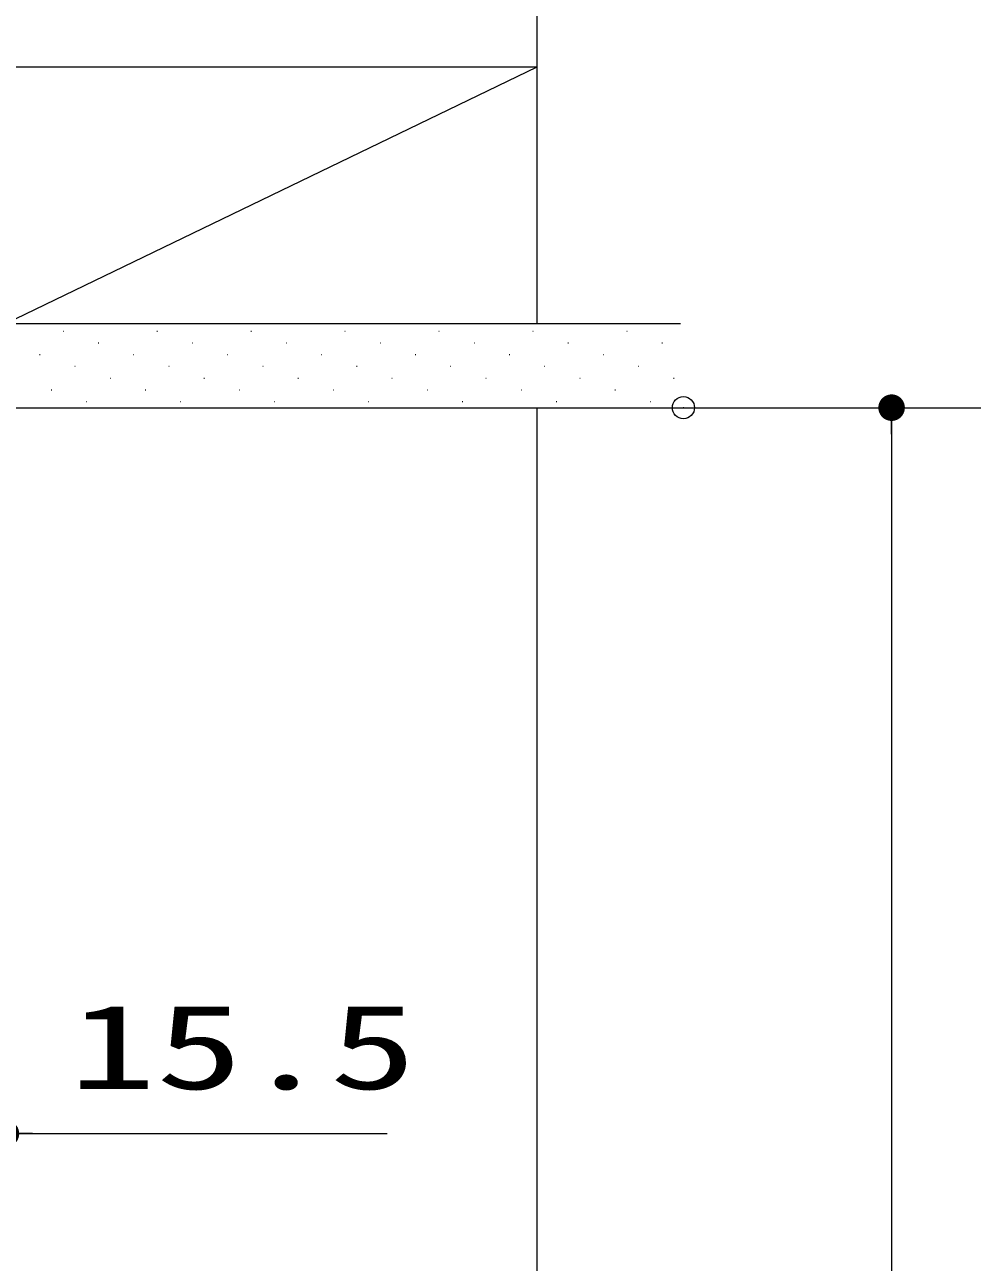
# Model space of a CAD drawing. Units: millimetres, scale not verified. Extents: x -1306 to 1306, y -607 to 607.
# Drawn here: x -694.3 to -587.3, y 302.1 to 441.9 of the extents above; entities that cross this region are included whole.
import ezdxf
from ezdxf.enums import TextEntityAlignment as Align

# ---------------------------------------------------------------- set-up
doc = ezdxf.new("R2010")
doc.units = ezdxf.units.MM
doc.header["$LTSCALE"] = 5
doc.header["$PDMODE"] = 32
doc.header["$PDSIZE"] = 2.5
for name, color, linetype, lineweight in [('0-1_線(黄)', 2, 'Continuous', 15), ('1-0_線(水)', 4, 'Continuous', 9), ('1-1_寸法線', 3, 'Continuous', 13), ('1-2_ハッチング', 6, 'Continuous', 9), ('1-4_DEFPOINTS', 7, 'Continuous', 5), ('1-5_0', 3, 'Continuous', 25)]:
    doc.layers.add(name, color=color, linetype=linetype, lineweight=lineweight)
doc.styles.add('ＭＳ ゴシック', font='')
doc.styles.get('ＭＳ ゴシック').set_extended_font_data('MS Gothic')

# ---------------------------------------------------------------- blocks, each defined once
blk = doc.blocks.new('_DOT')
at = {"layer": '1-5_0'}
blk.add_line((-2.5, 0), (-5, 0), dxfattribs=at)
for points in [[(0, 0), (-1.064, 2.262), (-0.773, 2.378)], [(0, 0), (-0.773, 2.378), (-0.468, 2.456)], [(0, 0), (-0.468, 2.456), (-0.157, 2.495)], [(0, 0), (-0.157, 2.495), (0.157, 2.495)], [(0, 0), (0.157, 2.495), (0.468, 2.456)], [(0, 0), (0.468, 2.456), (0.773, 2.378)], [(0, 0), (0.773, 2.378), (1.064, 2.262)], [(0, 0), (-2.5, 0), (-2.48, 0.313)], [(0, 0), (-2.48, -0.313), (-2.5, 0)], [(0, 0), (-2.48, 0.313), (-2.421, 0.622)], [(0, 0), (-2.421, -0.622), (-2.48, -0.313)], [(0, 0), (-2.421, 0.622), (-2.324, 0.92)], [(0, 0), (-2.324, -0.92), (-2.421, -0.622)], [(0, 0), (-2.324, 0.92), (-2.191, 1.204)], [(0, 0), (-2.191, -1.204), (-2.324, -0.92)], [(0, 0), (-2.191, 1.204), (-2.023, 1.469)], [(0, 0), (-2.023, -1.469), (-2.191, -1.204)], [(0, 0), (-2.023, 1.469), (-1.822, 1.711)], [(0, 0), (-1.822, -1.711), (-2.023, -1.469)], [(0, 0), (-1.822, 1.711), (-1.594, 1.926)], [(0, 0), (-1.594, -1.926), (-1.822, -1.711)], [(0, 0), (-1.594, 1.926), (-1.34, 2.111)], [(0, 0), (-1.34, -2.111), (-1.594, -1.926)], [(0, 0), (-1.34, 2.111), (-1.064, 2.262)], [(0, 0), (-1.064, -2.262), (-1.34, -2.111)], [(0, 0), (-0.773, -2.378), (-1.064, -2.262)], [(0, 0), (-0.468, -2.456), (-0.773, -2.378)], [(0, 0), (-0.157, -2.495), (-0.468, -2.456)], [(0, 0), (0.157, -2.495), (-0.157, -2.495)], [(0, 0), (1.064, 2.262), (1.34, 2.111)], [(0, 0), (1.34, 2.111), (1.594, 1.926)], [(0, 0), (1.594, 1.926), (1.822, 1.711)], [(0, 0), (1.822, 1.711), (2.023, 1.469)], [(0, 0), (2.023, 1.469), (2.191, 1.204)], [(0, 0), (2.191, 1.204), (2.324, 0.92)], [(0, 0), (2.324, 0.92), (2.421, 0.622)], [(0, 0), (2.421, 0.622), (2.48, 0.313)], [(0, 0), (2.48, 0.313), (2.5, 0)], [(0, 0), (0.468, -2.456), (0.157, -2.495)], [(0, 0), (0.773, -2.378), (0.468, -2.456)], [(0, 0), (1.064, -2.262), (0.773, -2.378)], [(0, 0), (1.34, -2.111), (1.064, -2.262)], [(0, 0), (1.594, -1.926), (1.34, -2.111)], [(0, 0), (1.822, -1.711), (1.594, -1.926)], [(0, 0), (2.023, -1.469), (1.822, -1.711)], [(0, 0), (2.191, -1.204), (2.023, -1.469)], [(0, 0), (2.324, -0.92), (2.191, -1.204)], [(0, 0), (2.421, -0.622), (2.324, -0.92)], [(0, 0), (2.48, -0.313), (2.421, -0.622)], [(0, 0), (2.5, 0), (2.48, -0.313)]]:
    blk.add_solid(points, dxfattribs=at)

msp = doc.modelspace()

# ---------------------------------------------------------------- linework, layer by layer
at = {"layer": '0-1_線(黄)'}
for p, q in [((-636.447, 437.148), (-636.444, 482.148)), ((-696.444, 408.148), (-636.447, 437.148)), ((-696.444, 437.148), (-636.447, 437.148)), ((-636.447, 408.148), (-636.447, 437.148)), ((-696.444, 408.148), (-620.285, 408.148)), ((-696.444, 398.648), (-507.777, 398.648))]:
    msp.add_line(p, q, dxfattribs=at)
at = {"layer": '1-0_線(水)'}
msp.add_line((-636.447, 162.648), (-636.447, 398.648), dxfattribs=at)
at = {"layer": '1-1_寸法線'}
for p, q in [((-611.946, 398.648), (-592.447, 398.648)), ((-596.447, 395.648), (-596.447, -78.352)), ((-693.444, 316.648), (-653.396, 316.648))]:
    msp.add_line(p, q, dxfattribs=at)
at = {"layer": '1-2_ハッチング'}
for p, q in [((-689.996, 407.294), (-689.946, 407.294)), ((-679.39, 407.294), (-679.34, 407.294)), ((-668.783, 407.294), (-668.733, 407.294)), ((-658.177, 407.294), (-658.127, 407.294)), ((-647.57, 407.294), (-647.52, 407.294)), ((-636.963, 407.294), (-636.913, 407.294)), ((-626.357, 407.294), (-626.307, 407.294)), ((-686.019, 405.968), (-685.969, 405.968)), ((-675.412, 405.968), (-675.362, 405.968)), ((-664.806, 405.968), (-664.756, 405.968)), ((-654.199, 405.968), (-654.149, 405.968)), ((-643.593, 405.968), (-643.543, 405.968)), ((-632.986, 405.968), (-632.936, 405.968)), ((-622.379, 405.968), (-622.329, 405.968)), ((-692.648, 404.642), (-692.598, 404.642)), ((-682.042, 404.642), (-681.992, 404.642)), ((-671.435, 404.642), (-671.385, 404.642)), ((-660.828, 404.642), (-660.778, 404.642)), ((-650.222, 404.642), (-650.172, 404.642)), ((-639.615, 404.642), (-639.565, 404.642)), ((-629.009, 404.642), (-628.959, 404.642)), ((-688.671, 403.317), (-688.621, 403.317)), ((-678.064, 403.317), (-678.014, 403.317)), ((-667.457, 403.317), (-667.407, 403.317)), ((-656.851, 403.317), (-656.801, 403.317)), ((-646.244, 403.317), (-646.194, 403.317)), ((-635.638, 403.317), (-635.588, 403.317)), ((-625.031, 403.317), (-624.981, 403.317)), ((-684.693, 401.991), (-684.643, 401.991)), ((-674.087, 401.991), (-674.037, 401.991)), ((-663.48, 401.991), (-663.43, 401.991)), ((-652.873, 401.991), (-652.823, 401.991)), ((-642.267, 401.991), (-642.217, 401.991)), ((-631.66, 401.991), (-631.61, 401.991)), ((-621.054, 401.991), (-621.004, 401.991)), ((-691.322, 400.665), (-691.272, 400.665)), ((-680.716, 400.665), (-680.666, 400.665)), ((-670.109, 400.665), (-670.059, 400.665)), ((-659.502, 400.665), (-659.452, 400.665)), ((-648.896, 400.665), (-648.846, 400.665)), ((-638.289, 400.665), (-638.239, 400.665)), ((-627.683, 400.665), (-627.633, 400.665)), ((-687.345, 399.339), (-687.295, 399.339)), ((-676.738, 399.339), (-676.688, 399.339)), ((-666.132, 399.339), (-666.082, 399.339)), ((-655.525, 399.339), (-655.475, 399.339)), ((-644.918, 399.339), (-644.868, 399.339)), ((-634.312, 399.339), (-634.262, 399.339)), ((-623.705, 399.339), (-623.655, 399.339))]:
    msp.add_line(p, q, dxfattribs=at)
at = {"layer": '1-4_DEFPOINTS'}
msp.add_point((-619.946, 398.648), dxfattribs=at)

# ---------------------------------------------------------------- block references
at = {"layer": '1-1_寸法線', "xscale": 0.6, "yscale": 0.6}
for p, rotation in [((-596.447, 398.648), 90), ((-696.444, 316.648), 180)]:
    msp.add_blockref('_DOT', p, dxfattribs=dict(at, rotation=rotation))

# ---------------------------------------------------------------- texts
at = {"layer": '1-1_寸法線', "style": 'ＭＳ ゴシック', "width": 1.5}
msp.add_text('15.5', height=9.604, dxfattribs=at).set_placement((-689.301, 318.797), align=Align.BOTTOM_LEFT)

doc.saveas('drawing.dxf')
